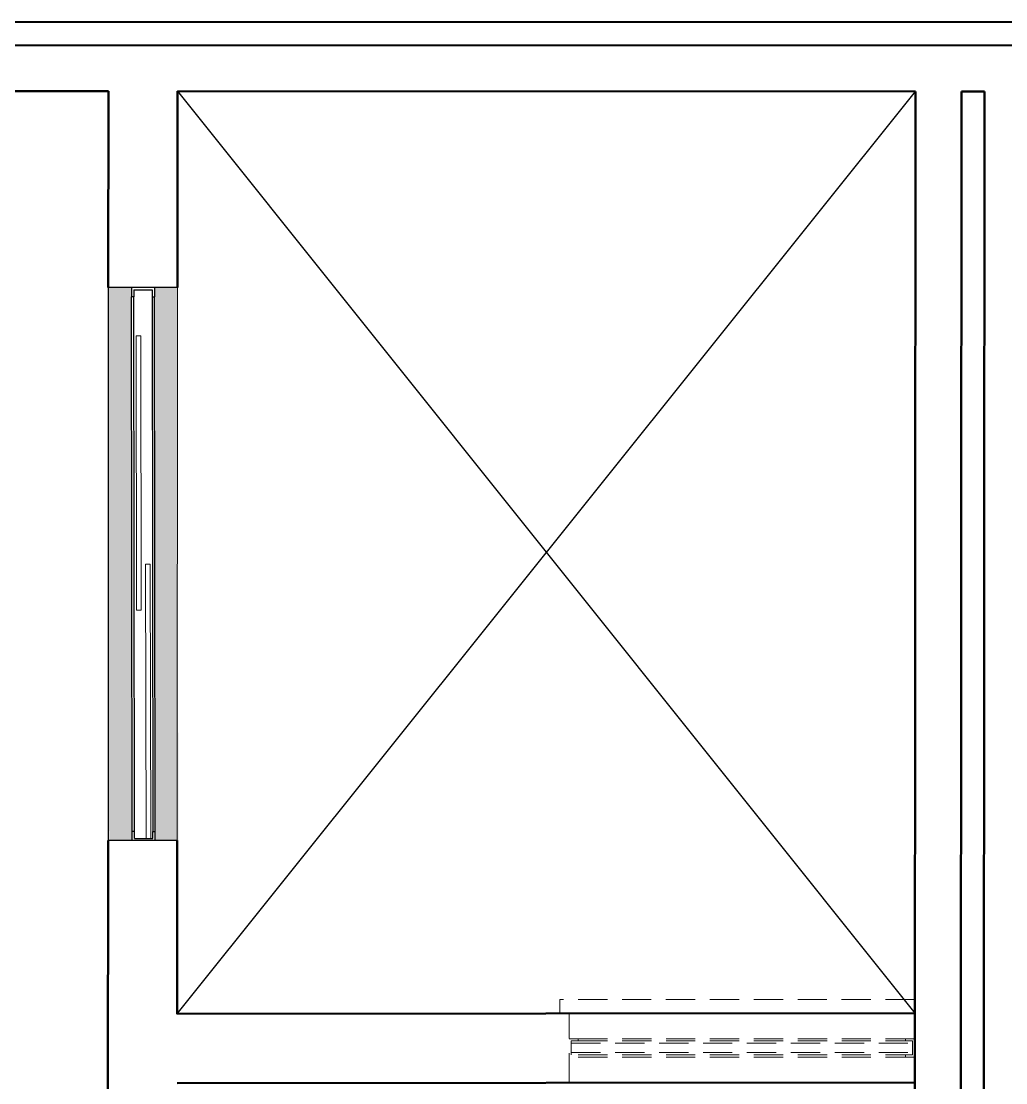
# Model space of a CAD drawing. Header units: centimetres. Extents: x -48696 to 156237, y -5617 to 29024.
# Drawn here: x 88522.5 to 88736.1, y 13074.2 to 13304.5 of the extents above; entities that cross this region are included whole.
import ezdxf

# ---------------------------------------------------------------- set-up
doc = ezdxf.new("R2010")
doc.units = ezdxf.units.CM
doc.linetypes.add('HIDDEN', pattern=[9.525, 6.35, -3.175])
for name, color, linetype, lineweight in [('Hachura', 1, 'Continuous', 9), ('Parede Baixa', 5, 'Continuous', 50), ('Pisos Externos', 15, 'Continuous', 9), ('Portas - Janelas', 2, 'Continuous', 20), ('Projeção Viga', 1, 'HIDDEN', 9)]:
    doc.layers.add(name, color=color, linetype=linetype, lineweight=lineweight)
for name, color, linetype in [('Hachuria - Moveis', 1, 'Continuous'), ('Piso', 55, 'Continuous'), ('PN010', 1, 'Continuous')]:
    doc.layers.add(name, color=color, linetype=linetype)

msp = doc.modelspace()

# ---------------------------------------------------------------- hatches: boundary and pattern name
at = {"layer": 'Pisos Externos'}
h = msp.add_hatch(dxfattribs=at)
h.set_pattern_fill('AR-SAND', color=256, scale=0.05, angle=225.0885755)
h.set_pattern_definition([(262.5885755, (95418.8042, -50933.1234), (1.78949214, -1.67100301), [0, -1.9304, 0, -2.159, 0, -2.06375]), (232.5885755, (95418.8042, -50933.1234), (0.95142842, -4.12219834), [0, -1.0414, 0, -1.7399, 0, -0.66675]), (192.5885755, (95419.907, -50932.0171), (-2.78716461, -2.80597368), [0, -0.635, 0, -2.286, 0, -2.9845]), (182.5885755, (95419.907, -50932.017), (-1.90601143, -3.49070464), [0, -0.3175, 0, -1.4986, 0, -1.7145])])
h.paths.add_polyline_path([(88541.40065, 13246.67765), (88541.58616, 13126.6778), (88546.58616, 13126.68553), (88546.58306, 13128.68553), (88546.40374, 13244.68539), (88546.40064, 13246.68538)])
h.paths.add_polyline_path([(88551.40064, 13246.69311), (88551.40373, 13244.69312), (88551.58306, 13128.69326), (88551.58615, 13126.69326), (88556.58614, 13126.70099), (88556.40063, 13246.70084)])

# ---------------------------------------------------------------- linework, layer by layer
at = {"color": 5}
for p, q in [((88556.40063, 13246.70084), (88541.40063, 13246.70959)), ((88556.33064, 13126.70086), (88541.33064, 13126.70961))]:
    msp.add_line(p, q, dxfattribs=at)
at = {"layer": 'Hachura'}
for points in [[(88548.41687, 13236.18849), (88548.50886, 13176.68856), (88547.50886, 13176.68701), (88547.41688, 13236.18694), (88548.41687, 13236.18849)], [(88549.58538, 13127.19017), (88549.4934, 13186.69009), (88550.4934, 13186.69164)], [(88550.4934, 13186.69164), (88550.58538, 13127.19171)]]:
    msp.add_lwpolyline(points, dxfattribs=at)
at = {"layer": 'Hachuria - Moveis'}
for p, q in [((88546.40064, 13246.68538), (88546.40374, 13244.68539)), ((88551.40064, 13246.69311), (88551.40373, 13244.69312)), ((88546.90374, 13244.68616), (88546.40374, 13244.68539)), ((88546.90142, 13246.18616), (88550.90141, 13246.19234)), ((88546.90142, 13246.18616), (88546.90374, 13244.68616)), ((88550.90141, 13246.19234), (88550.90373, 13244.69234)), ((88550.90373, 13244.69234), (88551.40373, 13244.69312)), ((88547.08306, 13128.6863), (88546.58306, 13128.68553)), ((88546.58616, 13126.68553), (88546.58306, 13128.68553)), ((88547.08538, 13127.1863), (88547.08306, 13128.6863)), ((88547.08538, 13127.1863), (88551.08538, 13127.19248)), ((88551.08306, 13128.69248), (88551.58306, 13128.69326)), ((88551.08538, 13127.19248), (88551.08306, 13128.69248)), ((88551.58615, 13126.69326), (88551.58306, 13128.69326))]:
    msp.add_line(p, q, dxfattribs=at)
at = {"layer": 'Parede Baixa'}
for p, q in [((87949.35064, 13304.46555), (89172.09058, 13304.10999)), ((87949.35064, 13299.46555), (89172.09058, 13299.10999)), ((88252.86933, 13289.37914), (88541.42547, 13289.29523)), ((88541.40063, 13246.70959), (88541.42547, 13289.29523)), ((88556.40063, 13246.70084), (88556.42547, 13289.29087)), ((88556.42547, 13289.29087), (88716.45464, 13289.24434)), ((88716.18329, 12824.01754), (88716.45464, 13289.24434)), ((88725.88911, 12319.63881), (88726.45464, 13289.24143)), ((88726.45464, 13289.24143), (88731.45464, 13289.23997)), ((88730.88911, 12319.63983), (88731.45464, 13289.23997)), ((88541.22474, 12945.12731), (88541.33064, 13126.70961)), ((88556.30872, 13089.11084), (88556.33064, 13126.70086)), ((88556.28787, 13089.11083), (88716.33798, 13089.23996)), ((88556.29997, 13074.11083), (88716.32923, 13074.23995))]:
    msp.add_line(p, q, dxfattribs=at)
at = {"layer": 'Piso'}
for p, q in [((88556.30872, 13089.11084), (88716.45464, 13289.24434)), ((88556.42547, 13289.29087), (88716.32923, 13089.23995)), ((88546.58306, 13128.68553), (88546.40374, 13244.68539)), ((88547.08306, 13128.6863), (88546.90374, 13244.68616)), ((88550.90373, 13244.69234), (88551.08306, 13128.69248)), ((88551.58306, 13128.69326), (88551.40373, 13244.69312))]:
    msp.add_line(p, q, dxfattribs=at)
at = {"layer": 'PN010'}
msp.add_line((88541.40063, 13246.70959), (88541.33064, 13126.70961), dxfattribs=at)
at = {"layer": 'Portas - Janelas'}
msp.add_line((88556.40063, 13246.70084), (88556.33064, 13126.70086), dxfattribs=at)
at = {"layer": 'Projeção Viga'}
for p, q in [((88716.32923, 13092.23995), (88639.32923, 13092.23995)), ((88639.32923, 13089.23995), (88639.32923, 13092.23995)), ((88641.32923, 13074.23995), (88641.32923, 13089.23995)), ((88716.32923, 13074.23995), (88716.32923, 13089.23995)), ((88641.32923, 13083.73995), (88643.32923, 13083.73995)), ((88641.82923, 13080.23995), (88641.82923, 13083.23995)), ((88641.82923, 13083.23995), (88643.32923, 13083.23995)), ((88643.32923, 13083.23995), (88643.32923, 13083.73995)), ((88643.32923, 13083.73995), (88714.32923, 13083.73995)), ((88643.32923, 13083.23995), (88714.32923, 13083.23995)), ((88716.32923, 13083.73995), (88714.32923, 13083.73995)), ((88714.32923, 13083.23995), (88714.32923, 13083.73995)), ((88715.82923, 13083.23995), (88714.32923, 13083.23995)), ((88715.82923, 13080.23995), (88715.82923, 13083.23995)), ((88641.82923, 13082.73995), (88715.82923, 13082.73995)), ((88641.82923, 13080.73995), (88715.82923, 13080.73995)), ((88643.32923, 13080.23995), (88714.32923, 13080.23995)), ((88643.32923, 13079.73995), (88714.32923, 13079.73995)), ((88715.82923, 13080.23995), (88714.32923, 13080.23995)), ((88714.32923, 13080.23995), (88714.32923, 13079.73995)), ((88716.32923, 13079.73995), (88714.32923, 13079.73995))]:
    msp.add_line(p, q, dxfattribs=at)

doc.saveas('drawing.dxf')
